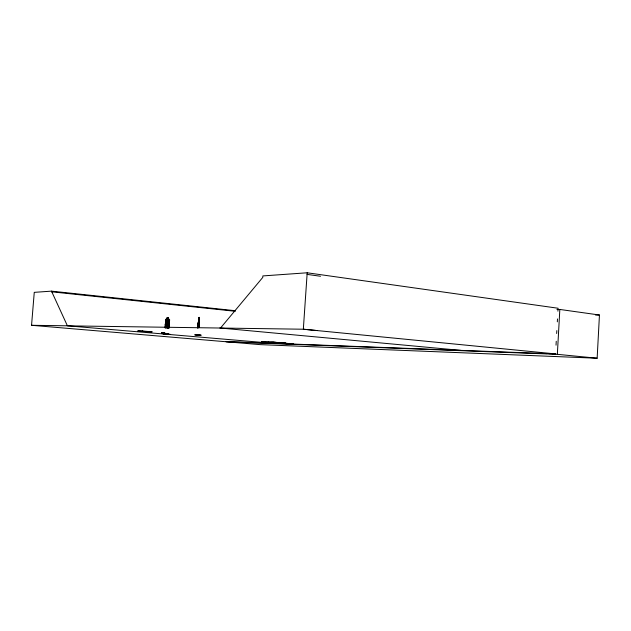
<?xml version="1.0" encoding="UTF-8"?>
<svg xmlns="http://www.w3.org/2000/svg" width="631" height="631" viewBox="0 0 631 631"><rect width="100%" height="100%" fill="white"/><g stroke="black" fill="none" stroke-linecap="round" stroke-linejoin="round"><path stroke-width="0.95" d="M195.744 334.769L201.037 335.171M198.339 326.487L199.246 317.322L197.992 327.599M198.016 326.188L198.063 324.452L198.071 326.195M199.002 323.774L198.994 322.023L198.26 322.133L198.039 323.892M235.245 310.712L51.49 291.143L34.263 292.35L31.55 325.296L260.075 344.629L597.147 358.219L599.45 315.019L559.831 309.45L556.928 309.49M556.029 345.173L556.242 341.284M556.676 333.507L556.842 330.597M557.323 321.849L557.488 318.931M557.914 311.162L558.08 308.243L307.194 272.781L262.867 275.921L262.764 277.419L220.503 328.041M597.147 358.219L557.347 354.33L559.831 309.45M291.214 343.69L292.871 343.848M307.194 272.781L303.33 329.224L67.959 325.848M197.677 327.986L198.205 324.405L198.197 326.55M197.732 327.986L198.875 317.369M198.205 325.596L198.481 321.81M198.284 325.58L198.726 319.728L198.812 321.337C199.609 315.429 198.726 328.088 198.757 322.118L198.473 323.774M198.276 327.56L198.457 325.004M198.552 324.531L198.686 322.78M198.418 327.544L198.497 324.531M198.599 327.883L198.702 324.437M198.741 327.521L199.325 319.633L199.254 319.034L198.536 319.207M198.899 327.386L199.38 319.633M198.978 327.379L199.286 320.706M161.52 332.774C170.615 333.334 158.271 332.758 162.68 332.805M163.674 333.002L164.683 333.026M165.511 327.355L165.669 320.643L166.134 320.666L165.843 324.5M165.716 327.852L166.718 322.544L168.035 322.607L167.152 325.762L166.158 324.105L166.868 326.101L165.945 327.789M165.787 327.946L166.024 324.87L167.546 321.984L168.54 323.64L167.83 321.644L168.603 319.736L167.578 321.25L166.631 319.688L167.302 321.613L166.292 323.474L167.972 323.632L168.524 324.989L168.288 328.073M166.434 327.978L166.663 324.902L167.87 324.957L167.641 328.041M167.136 319.168L167.223 317.456L168.516 317.511L168.682 322.875L167.933 324.16L166.726 324.105L166.182 322.756L166.418 319.68L167.105 319.16L167.191 317.456L168.469 317.567M167.554 327.939L167.791 324.862L166.592 324.807L166.355 327.883L167.12 326.495L167.657 327.986M168.201 327.97L168.43 324.886L167.83 324.31M168.658 327.513L169.518 320.808L169.124 327.536M168.769 327.521L169.163 320.793M168.903 328.096L169.234 323.687M168.982 328.12L169.644 319.799L169.195 319.191L166.182 319.065L165.732 319.641L165.101 327.939L165.764 319.641L166.237 319.128M273.404 343.351L67.399 325.801L51.49 291.143M198.15 324.515L198.749 324.508M200.027 335.171L194.719 334.84L201.037 335.164M198.473 323.017L199.002 319.704L198.142 325.273M198.071 324.602L197.874 325.178M198.599 319.152L198.394 319.791M198.031 325.17L198.221 324.563M165.961 321.889L165.401 323.506L165.961 321.889L169.037 322.023L169.313 323.687L169.037 322.023M169.305 324.239L168.706 325.856L165.669 325.714L165.432 324.058M163.011 333.846L166.237 334.162M261.447 341.552L273.515 342.617M270.88 341.978L292.95 343.911L272.127 342.136M273.152 342.168L273.602 342.183M274.296 342.215L285.551 343.146M274.635 342.751L275.029 342.672M276.149 342.617L261.794 341.765M284.423 343.532L277.285 342.988M277.885 343.012L289.243 343.777M280.653 343.114L279.896 343.083M285.362 343.154L285.89 343.303M290.15 343.808L289.124 343.706M289.818 343.8L292.887 343.674M165.756 324.16L165.267 324.728L165.756 324.16L168.745 324.295L169.124 324.894M198.442 323.877L198.749 325.194M198.694 324.381L198.3 326.117L198.016 324.539M198.915 317.709L198.868 318.292M198.268 322.189L199.033 322.094M197.322 335.029L198.237 334.966M197.369 335.022L198.434 334.982M595.514 315.035L599.45 315.019M31.55 325.296L67.422 325.801M164.675 334.044L168.666 334.264M165.148 334.075L164.841 334.059M168.106 334.225L168.619 334.256M142.653 331.015L137.755 330.889L147.354 331.709M147.22 331.693L152.181 331.827L142.519 330.991M225.401 341.529L546.903 353.605M548.86 353.675L555.714 353.936M226.284 341.805L557.347 354.33M168.035 322.843L166.829 322.788L167.057 319.712L168.264 319.759C166.789 323.135 169.36 323.845 167.404 326.132L168.067 327.891M163.066 333.878L166.048 334.193M170.196 334.414L167.223 334.075M290.055 343.548L292.887 343.785M268.065 342.034L276.212 342.822M277.143 342.98L286.924 343.69M219.817 327.978L460.78 350.371M316.841 330.541L303.33 329.224L555.548 353.92M167.065 334.059L170.236 334.375M51.434 291.782L235.205 311.272M307.084 274.39L320.516 276.26M168.69 324.35L169.076 324.918M198.315 323.04L198.371 324.413M166.947 322.891L166.907 323.435L167.68 323.474L167.72 322.922L166.947 322.891M167.42 317.795L167.381 318.347L168.154 318.379L168.193 317.827L167.42 317.795M198.962 324.334L198.741 326.101L198.97 324.342M162.222 332.805L164.044 332.939L162.222 332.805"/></g></svg>
